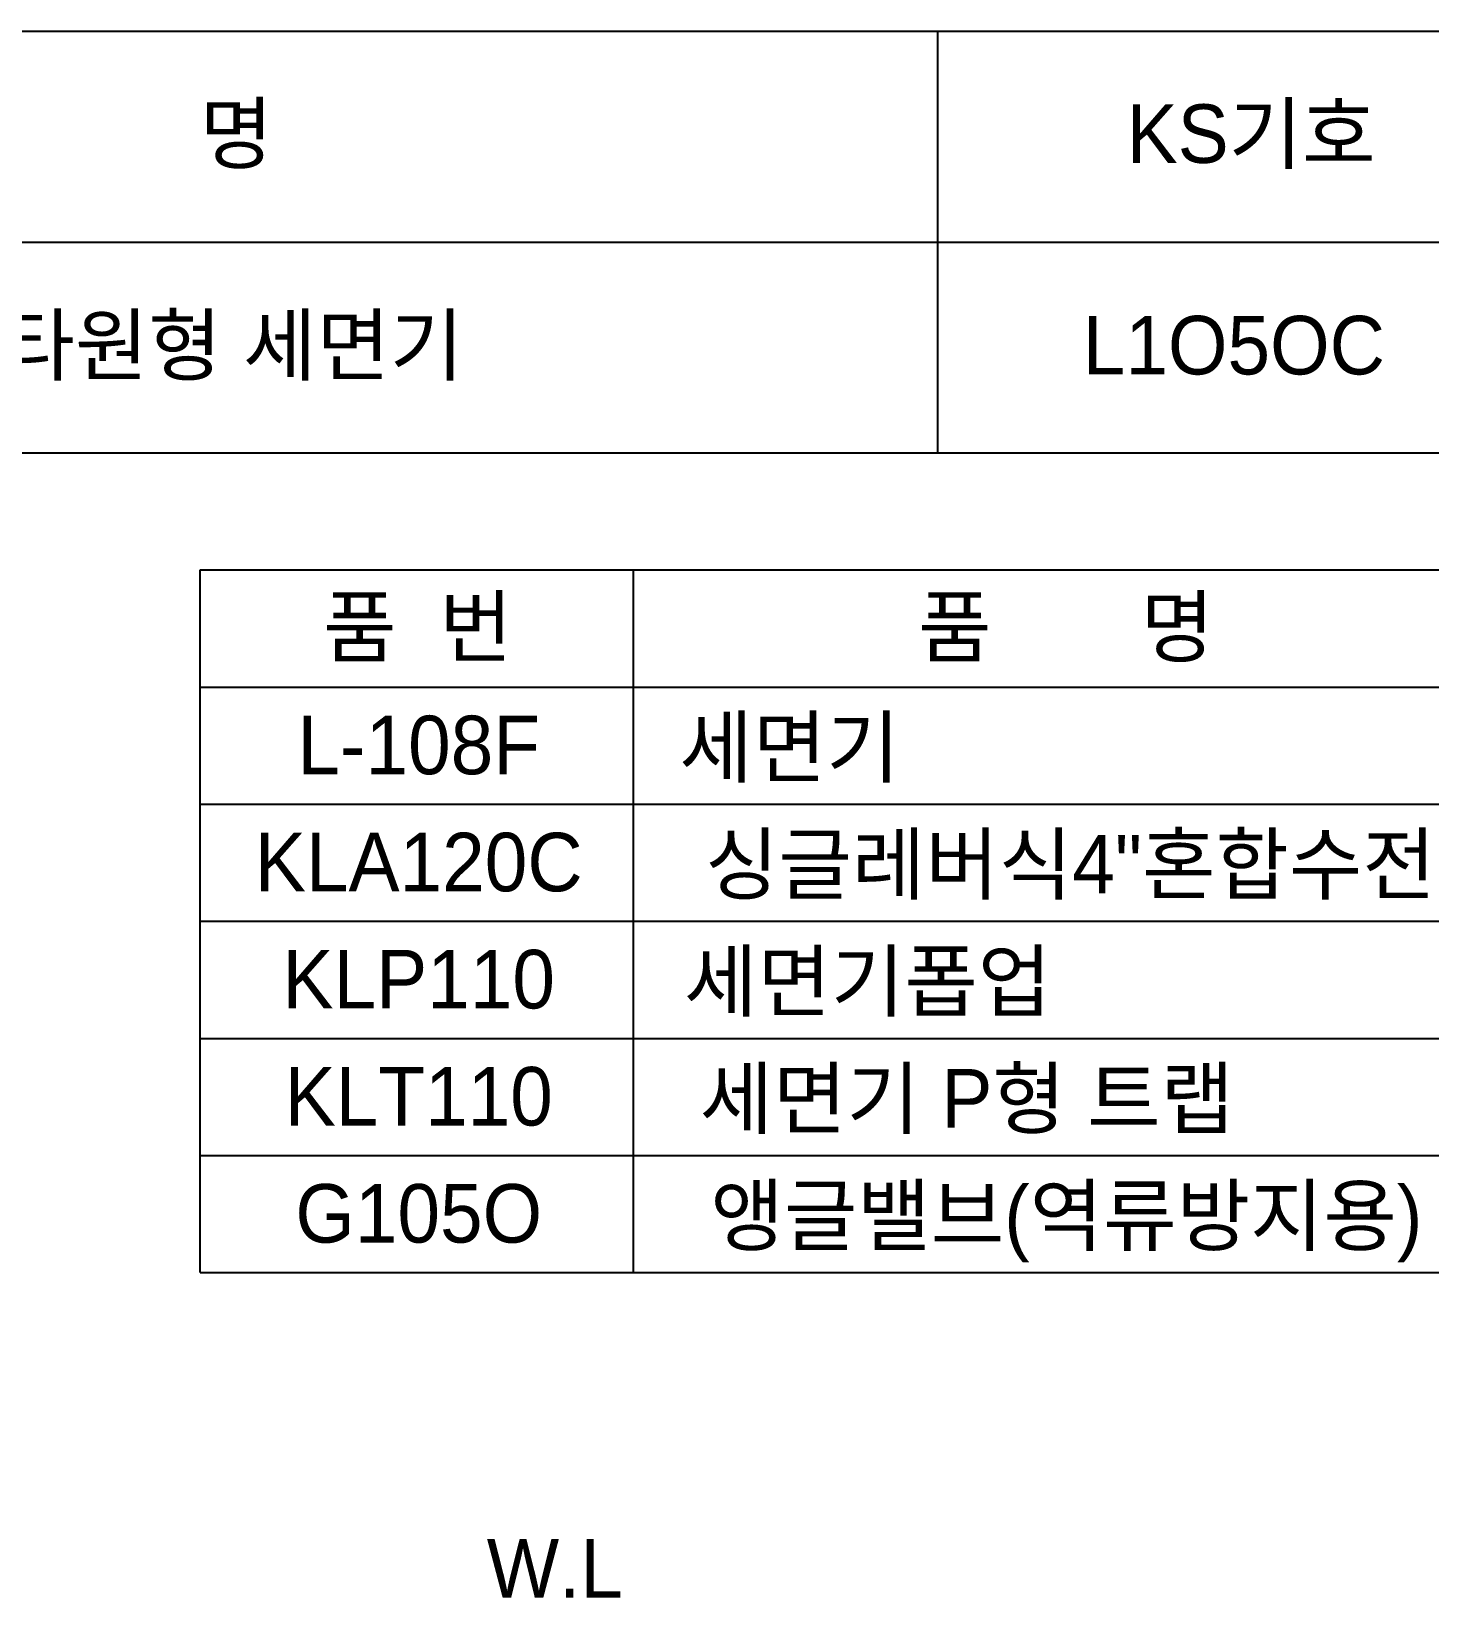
# Model space of a CAD drawing. Header units: millimetres. Extents: x 0 to 3800, y -67 to 2530.
# Drawn here: x 903 to 1500, y 1861 to 2530 of the extents above; entities that cross this region are included whole.
import ezdxf
from ezdxf.enums import TextEntityAlignment as Align

# ---------------------------------------------------------------- set-up
doc = ezdxf.new("R2010")
doc.units = ezdxf.units.MM
doc.layers.add('TEXT', color=7, linetype='Continuous')
doc.layers.add('도각라인', color=255, linetype='Continuous')
doc.styles.add('타이틀', font='H2GTRM.TTF', dxfattribs={"height": 25})

msp = doc.modelspace()

# ---------------------------------------------------------------- linework, layer by layer
at = {"layer": '도각라인', "color": 7}
for p, q in [((0, 2530), (1800, 2530)), ((1290, 2350), (1290, 2530)), ((520, 2440), (1800, 2440)), ((0, 2350), (1800, 2350)), ((975, 2300), (1770, 2300)), ((975, 2000), (975, 2300)), ((1160, 2000), (1160, 2300)), ((975, 2250), (1770, 2250)), ((975, 2200), (1770, 2200)), ((975, 2150), (1770, 2150)), ((975, 2100), (1770, 2100)), ((975, 2050), (1770, 2050)), ((975, 2000), (1770, 2000))]:
    msp.add_line(p, q, dxfattribs=at)

# ---------------------------------------------------------------- texts
at = {"layer": 'TEXT', "style": '타이틀'}
for s, p in [('품             명', (915.69, 2486.4)), ('KS기호', (1423.85, 2486.32)), ('톱카운터용 타원형 세면기', (905.77, 2396)), ('L1O5OC', (1416.49, 2396)), ('품  번', (1067.94, 2275.73)), ('품       명', (1344.82, 2275.73)), ('L-108F', (1068.33, 2225.28)), ('세면기', (1226.72, 2224.38)), ('KLA120C', (1068.33, 2175.28)), ('싱글레버식4"혼합수전', (1346.69, 2174.38)), ('KLP110', (1068.33, 2125.28)), ('세면기폽업', (1260.08, 2124.38)), ('KLT110', (1068.33, 2075.28)), ('세면기 P형 트랩', (1302.44, 2074.38)), ('앵글밸브(역류방지용)', (1344.97, 2024.38)), ('G105O', (1068.33, 2025.28))]:
    msp.add_text(s, height=25, dxfattribs=at).set_placement(p, align=Align.MIDDLE_CENTER)
msp.add_text('W.L', height=25, dxfattribs=at).set_placement((1126.48, 1873.67), align=Align.MIDDLE)

doc.saveas('drawing.dxf')
